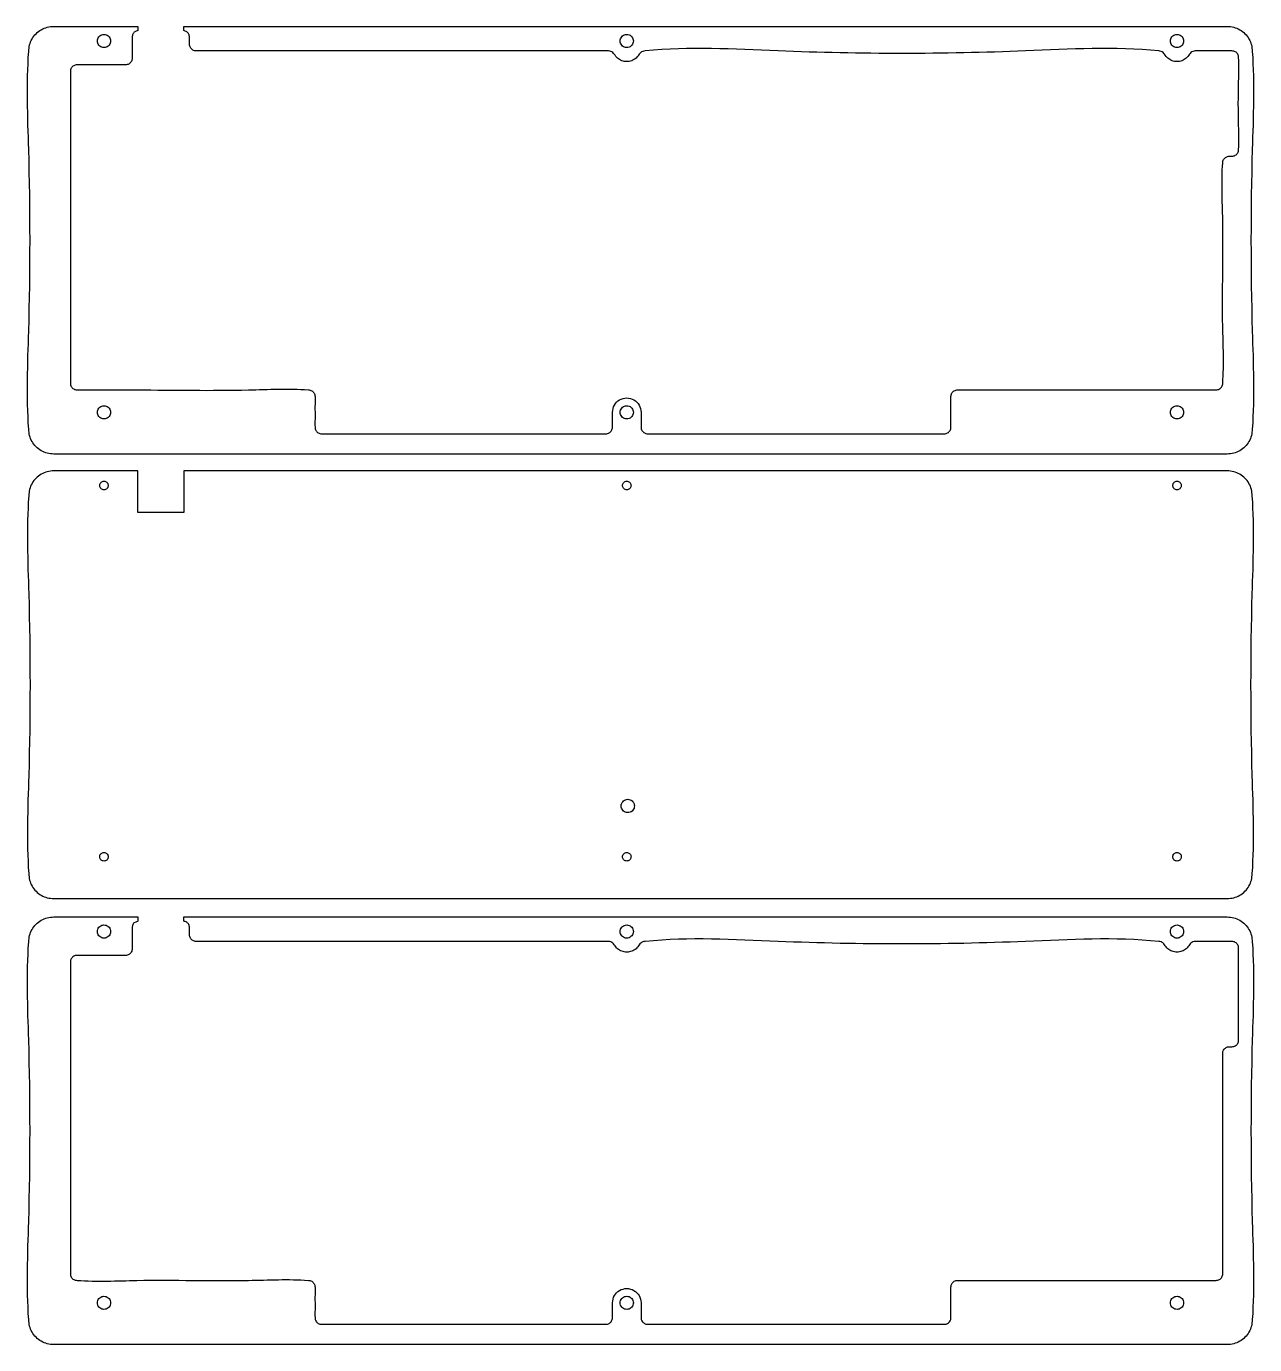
# Model space of a CAD drawing. Extents: x 55 to 349, y -95 to 434.
# Drawn here: x 55 to 348.8, y -95.5 to 219.8 of the extents above; entities that cross this region are included whole.
import ezdxf

# ---------------------------------------------------------------- set-up
doc = ezdxf.new("R2010")
doc.units = 0
doc.layers.get('0').update_dxf_attribs({"linetype": 'CONTINUOUS'})

msp = doc.modelspace()

# ---------------------------------------------------------------- linework, layer by layer
at = {"color": 7}
for points in [[(61.586836, 219.820979), (81.661836, 219.820979), (81.661836, 218.799791)], [(92.661836, 218.806692), (92.661836, 219.820979), (342.193836, 219.820979)], [(194.240223, 213.946979), (95.624336, 213.946979)], [(343.343336, 213.946979), (334.557334, 213.946979)], [(65.549836, 209.019479), (65.549836, 134.46173)], [(78.745336, 210.606979), (67.137336, 210.606979)], [(342.718336, 188.77423), (343.343336, 188.77423)], [(277.718336, 132.87423), (339.543336, 132.87423)], [(276.130836, 123.96173), (276.130836, 131.28673)], [(195.181436, 123.96173), (195.181436, 127.51123)], [(202.026236, 127.51123), (202.026236, 123.96173)], [(125.637336, 122.37423), (193.593936, 122.37423)], [(203.613736, 122.37423), (274.543336, 122.37423)], [(342.193836, 117.51123), (61.586836, 117.51123)], [(92.661836, 113.51123), (92.661836, 103.51123), (81.661836, 103.51123), (81.661836, 113.51123), (61.586836, 113.51123)], [(342.193836, 113.51123), (92.661836, 113.51123), (92.661836, 113.51123)], [(61.586836, 11.201482), (342.193836, 11.201482)], [(61.586836, 6.820979), (81.661836, 6.820979)], [(92.661836, 5.806692), (92.661836, 6.820979), (342.193836, 6.820979)], [(194.240223, 0.946979), (95.624336, 0.946979)], [(343.343336, 0.946979), (334.557334, 0.946979)], [(78.745336, -2.393021), (67.137336, -2.393021)], [(344.930836, -22.63827), (344.930836, -0.640521)], [(65.549836, -3.980521), (65.549836, -78.53827)], [(342.718336, -24.22577), (343.343336, -24.22577)], [(341.130836, -78.53827), (341.130836, -25.81327)], [(276.130836, -89.03827), (276.130836, -81.71327)], [(277.718336, -80.12577), (339.543336, -80.12577)], [(195.181436, -89.03827), (195.181436, -85.48877)], [(202.026236, -85.48877), (202.026236, -89.03827)], [(125.637336, -90.62577), (193.593936, -90.62577)], [(203.613736, -90.62577), (274.543336, -90.62577)], [(342.193836, -95.48877), (61.586836, -95.48877)]]:
    msp.add_lwpolyline(points, dxfattribs=at)
for points in [[(75.161836, 216.320979)], [(200.178836, 216.320979)], [(331.768836, 216.320979)], [(67.137336, 132.87423)], [(75.161836, 127.51123)], [(200.178836, 127.51123)], [(331.768836, 127.51123)], [(74.606836, 110.01123)], [(199.623836, 110.01123)], [(331.213836, 110.01123)], [(200.438336, 33.354481)], [(74.606836, 21.201482)], [(199.623836, 21.201482)], [(331.213836, 21.201482)], [(75.161836, 3.320979)], [(200.178836, 3.320979)], [(331.768836, 3.320979)], [(78.745336, -2.393021)], [(75.161836, -85.48877)], [(200.178836, -85.48877)], [(331.768836, -85.48877)]]:
    msp.add_lwpolyline(points, close=True, dxfattribs=at)
for points, knots in [([(61.586836, 117.51123), (61.061758, 117.551228), (60.015948, 117.630891), (58.552875, 118.260444), (57.293926, 119.218239), (56.335758, 120.477302), (55.707574, 121.940293), (55.00267, 130.814641), (55.997515, 153.591674), (55.997516, 183.740536), (55.00267, 206.517568), (55.707574, 215.391916), (56.335758, 216.854907), (57.293926, 218.11397), (58.552875, 219.071766), (60.015948, 219.701318), (61.061758, 219.780982), (61.586836, 219.820979)], [0, 0, 0, 0, 1.570649, 3.128301, 4.69895, 6.2696, 7.827251, 9.397901, 32.811539, 76.294011, 99.707649, 101.278299, 102.83595, 104.4066, 105.977249, 107.534901, 109.10555, 109.10555, 109.10555, 109.10555]), ([(75.161836, 216.320979), (75.143083, 216.505176), (75.105846, 216.870932), (74.815993, 217.354349), (74.391475, 217.713774), (73.865724, 217.904408), (73.307827, 217.904408), (72.78281, 217.713774), (72.355363, 217.354349), (72.076393, 216.870932), (71.979325, 216.320979), (72.076393, 215.771026), (72.355363, 215.287609), (72.78281, 214.928184), (73.307827, 214.73755), (73.865724, 214.73755), (74.391475, 214.928184), (74.815993, 215.287609), (75.105846, 215.771026), (75.143083, 216.136782), (75.161836, 216.320979)], [0, 0, 0, 0, 0.549762, 1.091652, 1.641413, 2.191175, 2.733065, 3.282827, 3.832589, 4.374479, 4.92424, 5.474002, 6.015892, 6.565654, 7.115415, 7.657305, 8.207067, 8.756829, 9.298719, 9.84848, 9.84848, 9.84848, 9.84848]), ([(81.661836, 218.799791), (81.421419, 218.724712), (80.946482, 218.576394), (80.4426, 217.974395), (80.277663, 217.044476), (80.372494, 215.554948), (80.303607, 213.873096), (80.364047, 212.492616), (80.299988, 211.778802), (80.134926, 211.391761), (79.881103, 211.058623), (79.548088, 210.805209), (79.160962, 210.638639), (78.884261, 210.617562), (78.745336, 210.606979)], [0, 0, 0, 0, 0.743973, 1.469699, 2.213672, 3.520079, 5.946265, 7.252672, 7.66824, 8.080368, 8.495936, 8.911503, 9.323632, 9.7392, 9.7392, 9.7392, 9.7392]), ([(95.624336, 213.946979), (95.485412, 213.957561), (95.208715, 213.978639), (94.82156, 214.14521), (94.488655, 214.398619), (94.234426, 214.731773), (94.070867, 215.118757), (94.027041, 215.543156), (94.043323, 216.100576), (94.02882, 216.667384), (94.054245, 217.339285), (93.918034, 217.989855), (93.399213, 218.597888), (92.90973, 218.736496), (92.661836, 218.806692)], [0, 0, 0, 0, 0.415568, 0.827696, 1.243264, 1.658832, 2.07096, 2.486528, 2.927009, 3.745046, 4.185528, 4.944934, 5.685028, 6.444434, 6.444434, 6.444434, 6.444434]), ([(200.178836, 216.320979), (200.160018, 216.50512), (200.122651, 216.870765), (199.832746, 217.353972), (199.408276, 217.713223), (198.88265, 217.903758), (198.324901, 217.903758), (197.800011, 217.713223), (197.372601, 217.353972), (197.093618, 216.870765), (196.996211, 216.320979), (197.093618, 215.771193), (197.372602, 215.287986), (197.800011, 214.928735), (198.324901, 214.7382), (198.88265, 214.7382), (199.408276, 214.928735), (199.832746, 215.287986), (200.122651, 215.771193), (200.160018, 216.136839), (200.178836, 216.320979)], [0, 0, 0, 0, 0.549619, 1.091371, 1.64099, 2.190608, 2.732361, 3.281979, 3.831598, 4.373351, 4.922969, 5.472588, 6.01434, 6.563959, 7.113577, 7.65533, 8.204948, 8.754567, 9.296319, 9.845938, 9.845938, 9.845938, 9.845938]), ([(331.768836, 216.320979), (331.750018, 216.50512), (331.712651, 216.870765), (331.422746, 217.353972), (330.998276, 217.713223), (330.47265, 217.903758), (329.914901, 217.903758), (329.390011, 217.713223), (328.962602, 217.353972), (328.683618, 216.870765), (328.586211, 216.320979), (328.683618, 215.771193), (328.962602, 215.287986), (329.390011, 214.928735), (329.914901, 214.7382), (330.47265, 214.7382), (330.998276, 214.928735), (331.422746, 215.287986), (331.712651, 215.771193), (331.750018, 216.136839), (331.768836, 216.320979)], [0, 0, 0, 0, 0.549618, 1.091371, 1.64099, 2.190608, 2.732361, 3.281979, 3.831598, 4.37335, 4.922969, 5.472587, 6.01434, 6.563958, 7.113577, 7.655329, 8.204948, 8.754566, 9.296319, 9.845937, 9.845937, 9.845937, 9.845937]), ([(342.193836, 219.820979), (342.718913, 219.780982), (343.764723, 219.701318), (345.227796, 219.071766), (346.486745, 218.11397), (347.444913, 216.854907), (348.073098, 215.391916), (348.778001, 206.517568), (347.783156, 183.740536), (347.783156, 153.591674), (348.778001, 130.814641), (348.073098, 121.940293), (347.444913, 120.477302), (346.486745, 119.218239), (345.227796, 118.260444), (343.764724, 117.630891), (342.718913, 117.551228), (342.193836, 117.51123)], [0, 0, 0, 0, 1.570649, 3.128301, 4.69895, 6.2696, 7.827251, 9.3979, 32.811539, 76.294011, 99.707649, 101.278298, 102.83595, 104.406599, 105.977249, 107.534901, 109.10555, 109.10555, 109.10555, 109.10555]), ([(334.557334, 213.946979), (334.370594, 213.927271), (333.999835, 213.888141), (333.499846, 213.595997), (333.048762, 212.963286), (332.473613, 212.149612), (331.395716, 211.544941), (330.193836, 211.324861), (328.991956, 211.544939), (327.914058, 212.14962), (327.33891, 212.963262), (326.887825, 213.596035), (326.387839, 213.887997), (315.38079, 215.063284), (284.8952, 213.138889), (243.902586, 213.138876), (213.416994, 215.063297), (202.409941, 213.887996), (201.909951, 213.596028), (201.458861, 212.963234), (200.883701, 212.149558), (199.805763, 211.544847), (198.603836, 211.324757), (197.401908, 211.544849), (196.32397, 212.14955), (195.74881, 212.963258), (195.297721, 213.59599), (194.797728, 213.88814), (194.426965, 213.92727), (194.240223, 213.946979)], [0, 0, 0, 0, 0.559257, 1.110367, 1.669624, 2.875294, 4.0634, 5.26907, 6.47474, 7.662845, 8.868516, 9.427773, 9.978882, 10.538139, 42.391481, 101.547687, 133.401028, 133.960291, 134.511407, 135.07067, 136.276388, 137.46454, 138.670259, 139.875977, 141.064129, 142.269847, 142.82911, 143.380226, 143.939489, 143.939489, 143.939489, 143.939489]), ([(343.343336, 188.77423), (343.482262, 188.784813), (343.758966, 188.805891), (344.146071, 188.97246), (344.479166, 189.225876), (344.732689, 189.559004), (344.898867, 189.946086), (345.07289, 192.1297), (344.831304, 197.688788), (344.831304, 205.032421), (345.07289, 210.591509), (344.898867, 212.775124), (344.732689, 213.162206), (344.479166, 213.495333), (344.146071, 213.74875), (343.758966, 213.915319), (343.482262, 213.936396), (343.343336, 213.946979)], [0, 0, 0, 0, 0.415568, 0.827696, 1.243264, 1.658832, 2.07096, 2.486528, 8.189648, 18.781156, 24.484276, 24.899844, 25.311973, 25.72754, 26.143108, 26.555237, 26.970804, 26.970804, 26.970804, 26.970804]), ([(67.137336, 210.606979), (66.998408, 210.596396), (66.721703, 210.575319), (66.334606, 210.40875), (66.001483, 210.155332), (65.748065, 209.822209), (65.581496, 209.435111), (65.560418, 209.158406), (65.549836, 209.019479)], [0, 0, 0, 0, 0.415568, 0.827696, 1.243264, 1.658832, 2.07096, 2.486528, 2.486528, 2.486528, 2.486528]), ([(339.543336, 132.87423), (339.682263, 132.884813), (339.958967, 132.905891), (340.346068, 133.07246), (340.679178, 133.325877), (340.932645, 133.659002), (341.099033, 134.046093), (341.476152, 138.892896), (340.770357, 152.022944), (341.491315, 169.625517), (340.78552, 182.755565), (341.162639, 187.602368), (341.329026, 187.989459), (341.582493, 188.322584), (341.915603, 188.576001), (342.302704, 188.74257), (342.579409, 188.763648), (342.718336, 188.77423)], [0, 0, 0, 0, 0.415568, 0.827696, 1.243264, 1.658832, 2.07096, 2.486528, 16.155972, 41.542083, 55.211528, 55.627096, 56.039224, 56.454792, 56.870359, 57.282488, 57.698056, 57.698056, 57.698056, 57.698056]), ([(65.549836, 134.46173), (65.560418, 134.322803), (65.581496, 134.046098), (65.748065, 133.659), (66.001483, 133.325877), (66.334606, 133.072459), (66.721703, 132.905891), (66.998408, 132.884813), (67.137336, 132.87423)], [0, 0, 0, 0, 0.415568, 0.827696, 1.243264, 1.658832, 2.07096, 2.486528, 2.486528, 2.486528, 2.486528]), ([(67.137336, 132.87423), (71.918031, 132.886755), (85.577161, 132.922542), (104.032769, 132.556755), (117.805881, 133.236439), (122.877969, 132.842438), (123.265081, 132.676036), (123.598126, 132.422576), (123.851841, 132.089454), (124.017305, 131.702395), (124.095841, 130.79047), (124.007462, 128.846683), (124.09221, 126.401777), (124.003831, 124.457992), (124.082366, 123.546065), (124.247831, 123.159009), (124.501546, 122.825875), (124.834589, 122.57246), (125.221708, 122.405891), (125.49841, 122.384813), (125.637336, 122.37423)], [0, 0, 0, 0, 14.343519, 40.981482, 55.325, 55.740568, 56.152696, 56.568264, 56.983832, 57.39596, 57.811528, 59.710602, 63.237454, 65.136528, 65.552096, 65.964224, 66.379792, 66.795359, 67.207488, 67.623056, 67.623056, 67.623056, 67.623056]), ([(276.130836, 131.28673), (276.141418, 131.425657), (276.162496, 131.702362), (276.329065, 132.08946), (276.582483, 132.422583), (276.915606, 132.676001), (277.302703, 132.84257), (277.579408, 132.863648), (277.718336, 132.87423)], [0, 0, 0, 0, 0.415568, 0.827696, 1.243264, 1.658832, 2.07096, 2.486528, 2.486528, 2.486528, 2.486528]), ([(195.181436, 127.51123), (195.275569, 128.114543), (195.461045, 129.303274), (196.822544, 130.61197), (198.603836, 131.096881), (200.385127, 130.61197), (201.746626, 129.303274), (201.932102, 128.114543), (202.026236, 127.51123)], [0, 0, 0, 0, 1.789433, 3.525792, 5.315225, 7.104658, 8.841017, 10.63045, 10.63045, 10.63045, 10.63045]), ([(75.161836, 127.51123), (75.143083, 127.695427), (75.105846, 128.061183), (74.815993, 128.5446), (74.391475, 128.904025), (73.865724, 129.094659), (73.307827, 129.094659), (72.78281, 128.904025), (72.355363, 128.5446), (72.076393, 128.061183), (71.979325, 127.51123), (72.076393, 126.961278), (72.355363, 126.477861), (72.78281, 126.118436), (73.307827, 125.927802), (73.865724, 125.927802), (74.391475, 126.118436), (74.815993, 126.477861), (75.105846, 126.961278), (75.143083, 127.327034), (75.161836, 127.51123)], [0, 0, 0, 0, 0.549762, 1.091652, 1.641413, 2.191175, 2.733065, 3.282827, 3.832589, 4.374479, 4.92424, 5.474002, 6.015892, 6.565654, 7.115415, 7.657305, 8.207067, 8.756829, 9.298719, 9.84848, 9.84848, 9.84848, 9.84848]), ([(200.178836, 127.51123), (200.160018, 127.695371), (200.122651, 128.061017), (199.832746, 128.544223), (199.408276, 128.903475), (198.88265, 129.09401), (198.324901, 129.09401), (197.800011, 128.903475), (197.372601, 128.544223), (197.093618, 128.061017), (196.996211, 127.51123), (197.093618, 126.961444), (197.372602, 126.478237), (197.800011, 126.118986), (198.324901, 125.928451), (198.88265, 125.928451), (199.408276, 126.118986), (199.832746, 126.478237), (200.122651, 126.961444), (200.160018, 127.32709), (200.178836, 127.51123)], [0, 0, 0, 0, 0.549619, 1.091371, 1.64099, 2.190608, 2.732361, 3.281979, 3.831598, 4.373351, 4.922969, 5.472588, 6.01434, 6.563959, 7.113577, 7.65533, 8.204948, 8.754567, 9.296319, 9.845938, 9.845938, 9.845938, 9.845938]), ([(331.768836, 127.51123), (331.750018, 127.695371), (331.712651, 128.061017), (331.422746, 128.544223), (330.998276, 128.903475), (330.47265, 129.094009), (329.914901, 129.094009), (329.390011, 128.903475), (328.962602, 128.544223), (328.683618, 128.061017), (328.586211, 127.51123), (328.683618, 126.961444), (328.962602, 126.478237), (329.390011, 126.118986), (329.914901, 125.928451), (330.47265, 125.928451), (330.998276, 126.118986), (331.422746, 126.478237), (331.712651, 126.961444), (331.750018, 127.32709), (331.768836, 127.51123)], [0, 0, 0, 0, 0.549618, 1.091371, 1.64099, 2.190608, 2.732361, 3.281979, 3.831598, 4.37335, 4.922969, 5.472587, 6.01434, 6.563958, 7.113577, 7.655329, 8.204948, 8.754566, 9.296319, 9.845937, 9.845937, 9.845937, 9.845937]), ([(193.593936, 122.37423), (193.732863, 122.384813), (194.009568, 122.405891), (194.396666, 122.572459), (194.729789, 122.825877), (194.983206, 123.159), (195.149775, 123.546098), (195.170853, 123.822803), (195.181436, 123.96173)], [0, 0, 0, 0, 0.415568, 0.827696, 1.243264, 1.658832, 2.07096, 2.486528, 2.486528, 2.486528, 2.486528]), ([(202.026236, 123.96173), (202.036818, 123.822803), (202.057896, 123.546098), (202.224465, 123.159), (202.477883, 122.825877), (202.811006, 122.572459), (203.198103, 122.405891), (203.474808, 122.384813), (203.613736, 122.37423)], [0, 0, 0, 0, 0.415568, 0.827696, 1.243264, 1.658832, 2.07096, 2.486528, 2.486528, 2.486528, 2.486528]), ([(274.543336, 122.37423), (274.682263, 122.384813), (274.958968, 122.405891), (275.346066, 122.572459), (275.679189, 122.825877), (275.932606, 123.159), (276.099175, 123.546098), (276.120253, 123.822803), (276.130836, 123.96173)], [0, 0, 0, 0, 0.415568, 0.827696, 1.243264, 1.658832, 2.07096, 2.486528, 2.486528, 2.486528, 2.486528]), ([(61.586836, 113.51123), (61.061758, 113.471233), (60.015948, 113.391569), (58.552875, 112.762017), (57.293926, 111.804221), (56.335758, 110.545159), (55.707574, 109.082167), (55.00267, 100.20782), (55.997516, 77.430787), (55.997515, 47.281925), (55.00267, 24.504892), (55.707574, 15.630545), (56.335758, 14.167553), (57.293926, 12.908491), (58.552875, 11.950695), (60.015948, 11.321143), (61.061758, 11.241479), (61.586836, 11.201482)], [0, 0, 0, 0, 1.570649, 3.128301, 4.69895, 6.2696, 7.827251, 9.3979, 32.811539, 76.294011, 99.707649, 101.278298, 102.83595, 104.406599, 105.977249, 107.5349, 109.10555, 109.10555, 109.10555, 109.10555]), ([(74.606836, 110.01123), (74.594649, 110.130483), (74.570449, 110.367282), (74.382701, 110.680216), (74.107806, 110.912874), (73.767401, 111.036268), (73.406192, 111.036268), (73.066264, 110.912874), (72.789465, 110.680216), (72.60879, 110.367282), (72.545707, 110.01123), (72.60879, 109.655178), (72.789465, 109.342245), (73.066264, 109.109587), (73.406192, 108.986192), (73.767401, 108.986192), (74.107807, 109.109587), (74.382701, 109.342245), (74.570449, 109.655178), (74.594649, 109.891977), (74.606836, 110.01123)], [0, 0, 0, 0, 0.355943, 0.706793, 1.062736, 1.418679, 1.769529, 2.125472, 2.481415, 2.832265, 3.188208, 3.544152, 3.895001, 4.250944, 4.606888, 4.957737, 5.31368, 5.669624, 6.020473, 6.376416, 6.376416, 6.376416, 6.376416]), ([(199.623836, 110.01123), (199.611649, 110.130483), (199.587449, 110.367282), (199.399701, 110.680216), (199.124806, 110.912874), (198.784401, 111.036268), (198.423192, 111.036268), (198.083263, 110.912874), (197.806465, 110.680216), (197.62579, 110.367282), (197.562707, 110.01123), (197.62579, 109.655178), (197.806465, 109.342245), (198.083263, 109.109587), (198.423192, 108.986192), (198.784401, 108.986192), (199.124806, 109.109587), (199.399701, 109.342245), (199.587449, 109.655178), (199.611649, 109.891977), (199.623836, 110.01123)], [0, 0, 0, 0, 0.355943, 0.706793, 1.062736, 1.418679, 1.769529, 2.125472, 2.481415, 2.832265, 3.188208, 3.544152, 3.895001, 4.250944, 4.606888, 4.957737, 5.31368, 5.669624, 6.020473, 6.376416, 6.376416, 6.376416, 6.376416]), ([(331.213836, 110.01123), (331.201649, 110.130483), (331.177449, 110.367282), (330.989701, 110.680216), (330.714807, 110.912874), (330.374401, 111.036268), (330.013192, 111.036268), (329.673264, 110.912874), (329.396465, 110.680216), (329.21579, 110.367282), (329.152707, 110.01123), (329.21579, 109.655178), (329.396465, 109.342245), (329.673264, 109.109587), (330.013192, 108.986192), (330.374401, 108.986192), (330.714807, 109.109587), (330.989701, 109.342245), (331.177449, 109.655178), (331.201649, 109.891977), (331.213836, 110.01123)], [0, 0, 0, 0, 0.355943, 0.706793, 1.062736, 1.418679, 1.769529, 2.125472, 2.481415, 2.832265, 3.188208, 3.544152, 3.895001, 4.250944, 4.606888, 4.957737, 5.31368, 5.669624, 6.020473, 6.376416, 6.376416, 6.376416, 6.376416]), ([(342.193836, 11.201482), (342.718913, 11.241479), (343.764724, 11.321143), (345.227796, 11.950695), (346.486745, 12.908491), (347.444913, 14.167553), (348.073098, 15.630544), (348.778001, 24.504892), (347.783156, 47.281925), (347.783156, 77.430787), (348.778001, 100.20782), (348.073098, 109.082167), (347.444913, 110.545159), (346.486745, 111.804221), (345.227796, 112.762017), (343.764723, 113.391569), (342.718913, 113.471233), (342.193836, 113.51123)], [0, 0, 0, 0, 1.570649, 3.128301, 4.69895, 6.2696, 7.827251, 9.397901, 32.811539, 76.294011, 99.707649, 101.278299, 102.83595, 104.4066, 105.977249, 107.534901, 109.10555, 109.10555, 109.10555, 109.10555]), ([(200.438336, 33.354481), (200.419368, 33.540083), (200.381705, 33.908631), (200.089499, 34.395673), (199.66166, 34.757775), (199.131863, 34.949822), (198.569687, 34.949822), (198.040632, 34.757775), (197.60983, 34.395673), (197.328632, 33.908631), (197.230452, 33.354481), (197.328632, 32.800332), (197.60983, 32.31329), (198.040632, 31.951188), (198.569687, 31.759141), (199.131863, 31.759141), (199.66166, 31.951188), (200.089499, 32.31329), (200.381705, 32.800332), (200.419368, 33.16888), (200.438336, 33.354481)], [0, 0, 0, 0, 0.553981, 1.100033, 1.654013, 2.207994, 2.754046, 3.308027, 3.862007, 4.408059, 4.96204, 5.51602, 6.062073, 6.616053, 7.170034, 7.716086, 8.270066, 8.824047, 9.370099, 9.92408, 9.92408, 9.92408, 9.92408]), ([(74.606836, 21.201482), (74.594649, 21.320735), (74.570449, 21.557534), (74.382701, 21.870467), (74.107806, 22.103125), (73.767401, 22.22652), (73.406192, 22.22652), (73.066264, 22.103125), (72.789465, 21.870467), (72.60879, 21.557534), (72.545707, 21.201482), (72.60879, 20.84543), (72.789465, 20.532496), (73.066264, 20.299838), (73.406192, 20.176444), (73.767401, 20.176444), (74.107807, 20.299838), (74.382701, 20.532496), (74.570449, 20.84543), (74.594649, 21.082229), (74.606836, 21.201482)], [0, 0, 0, 0, 0.355943, 0.706793, 1.062736, 1.418679, 1.769529, 2.125472, 2.481415, 2.832265, 3.188208, 3.544152, 3.895001, 4.250944, 4.606888, 4.957737, 5.31368, 5.669624, 6.020473, 6.376416, 6.376416, 6.376416, 6.376416]), ([(199.623836, 21.201482), (199.611649, 21.320735), (199.587449, 21.557534), (199.399701, 21.870467), (199.124806, 22.103125), (198.784401, 22.22652), (198.423192, 22.22652), (198.083263, 22.103125), (197.806465, 21.870467), (197.62579, 21.557534), (197.562707, 21.201482), (197.62579, 20.84543), (197.806465, 20.532496), (198.083263, 20.299838), (198.423192, 20.176444), (198.784401, 20.176444), (199.124806, 20.299838), (199.399701, 20.532496), (199.587449, 20.84543), (199.611649, 21.082229), (199.623836, 21.201482)], [0, 0, 0, 0, 0.355943, 0.706793, 1.062736, 1.418679, 1.769529, 2.125472, 2.481415, 2.832265, 3.188208, 3.544152, 3.895001, 4.250944, 4.606888, 4.957737, 5.31368, 5.669624, 6.020473, 6.376416, 6.376416, 6.376416, 6.376416]), ([(331.213836, 21.201482), (331.201649, 21.320735), (331.177449, 21.557534), (330.989701, 21.870467), (330.714807, 22.103125), (330.374401, 22.22652), (330.013192, 22.22652), (329.673264, 22.103125), (329.396465, 21.870467), (329.21579, 21.557534), (329.152707, 21.201482), (329.21579, 20.84543), (329.396465, 20.532496), (329.673264, 20.299838), (330.013192, 20.176444), (330.374401, 20.176444), (330.714807, 20.299838), (330.989701, 20.532496), (331.177449, 20.84543), (331.201649, 21.082229), (331.213836, 21.201482)], [0, 0, 0, 0, 0.355943, 0.706793, 1.062736, 1.418679, 1.769529, 2.125472, 2.481415, 2.832265, 3.188208, 3.544152, 3.895001, 4.250944, 4.606888, 4.957737, 5.31368, 5.669624, 6.020473, 6.376416, 6.376416, 6.376416, 6.376416]), ([(61.586836, -95.48877), (61.061758, -95.448772), (60.015948, -95.369109), (58.552875, -94.739556), (57.293926, -93.78176), (56.335758, -92.522698), (55.707574, -91.059707), (55.00267, -82.185359), (55.997515, -59.408326), (55.997516, -29.259464), (55.00267, -6.482432), (55.707574, 2.391916), (56.335758, 3.854907), (57.293926, 5.11397), (58.552875, 6.071766), (60.015948, 6.701318), (61.061758, 6.780982), (61.586836, 6.820979)], [0, 0, 0, 0, 1.570649, 3.128301, 4.69895, 6.2696, 7.827251, 9.397901, 32.811539, 76.294011, 99.707649, 101.278299, 102.83595, 104.4066, 105.977249, 107.534901, 109.10555, 109.10555, 109.10555, 109.10555]), ([(81.661836, 6.820979), (81.662652, 6.732141), (81.664984, 6.478318), (81.641143, 6.155069), (81.728131, 5.59237), (80.867397, 5.633273), (80.463743, 4.959188), (80.267107, 4.052068), (80.379371, 2.550002), (80.30238, 0.873978), (80.364114, -0.507432), (80.299979, -1.221191), (80.134929, -1.608241), (79.881102, -1.941377), (79.548088, -2.194791), (79.160962, -2.361361), (78.884261, -2.382438), (78.745336, -2.393021)], [0, 0, 0, 0, 0.264752, 0.756435, 1.021188, 1.76516, 2.490887, 3.234859, 4.541267, 6.967452, 8.27386, 8.689427, 9.101556, 9.517124, 9.932691, 10.34482, 10.760387, 10.760387, 10.760387, 10.760387]), ([(342.193836, 6.820979), (342.718913, 6.780982), (343.764723, 6.701318), (345.227796, 6.071766), (346.486745, 5.11397), (347.444913, 3.854907), (348.073098, 2.391916), (348.778001, -6.482432), (347.783156, -29.259464), (347.783156, -59.408326), (348.778001, -82.185359), (348.073098, -91.059707), (347.444913, -92.522698), (346.486745, -93.78176), (345.227796, -94.739556), (343.764724, -95.369109), (342.718913, -95.448772), (342.193836, -95.48877)], [0, 0, 0, 0, 1.570649, 3.128301, 4.69895, 6.2696, 7.827251, 9.3979, 32.811539, 76.294011, 99.707649, 101.278298, 102.83595, 104.406599, 105.977249, 107.534901, 109.10555, 109.10555, 109.10555, 109.10555]), ([(75.161836, 3.320979), (75.143083, 3.505176), (75.105846, 3.870932), (74.815993, 4.354349), (74.391475, 4.713774), (73.865724, 4.904408), (73.307827, 4.904408), (72.78281, 4.713774), (72.355363, 4.354349), (72.076393, 3.870932), (71.979325, 3.320979), (72.076393, 2.771026), (72.355363, 2.287609), (72.78281, 1.928184), (73.307827, 1.73755), (73.865724, 1.73755), (74.391475, 1.928184), (74.815993, 2.287609), (75.105846, 2.771026), (75.143083, 3.136782), (75.161836, 3.320979)], [0, 0, 0, 0, 0.549762, 1.091652, 1.641413, 2.191175, 2.733065, 3.282827, 3.832589, 4.374479, 4.92424, 5.474002, 6.015892, 6.565654, 7.115415, 7.657305, 8.207067, 8.756829, 9.298719, 9.84848, 9.84848, 9.84848, 9.84848]), ([(95.624336, 0.946979), (95.485412, 0.957561), (95.208715, 0.978639), (94.82156, 1.14521), (94.488655, 1.398619), (94.234426, 1.731773), (94.070867, 2.118757), (94.027041, 2.543156), (94.043323, 3.100576), (94.02882, 3.667384), (94.054245, 4.339285), (93.918034, 4.989855), (93.399213, 5.597887), (92.90973, 5.736496), (92.661836, 5.806692)], [0, 0, 0, 0, 0.415568, 0.827696, 1.243264, 1.658832, 2.07096, 2.486528, 2.927009, 3.745046, 4.185528, 4.944933, 5.685028, 6.444434, 6.444434, 6.444434, 6.444434]), ([(200.178836, 3.320979), (200.160018, 3.50512), (200.122651, 3.870765), (199.832746, 4.353972), (199.408276, 4.713223), (198.88265, 4.903758), (198.324901, 4.903758), (197.800011, 4.713223), (197.372601, 4.353972), (197.093618, 3.870765), (196.996211, 3.320979), (197.093618, 2.771193), (197.372602, 2.287986), (197.800011, 1.928735), (198.324901, 1.7382), (198.88265, 1.7382), (199.408276, 1.928735), (199.832746, 2.287986), (200.122651, 2.771193), (200.160018, 3.136839), (200.178836, 3.320979)], [0, 0, 0, 0, 0.549619, 1.091371, 1.64099, 2.190608, 2.732361, 3.281979, 3.831598, 4.373351, 4.922969, 5.472588, 6.01434, 6.563959, 7.113577, 7.65533, 8.204948, 8.754567, 9.296319, 9.845938, 9.845938, 9.845938, 9.845938]), ([(331.768836, 3.320979), (331.750018, 3.50512), (331.712651, 3.870765), (331.422746, 4.353972), (330.998276, 4.713223), (330.47265, 4.903758), (329.914901, 4.903758), (329.390011, 4.713223), (328.962602, 4.353972), (328.683618, 3.870765), (328.586211, 3.320979), (328.683618, 2.771193), (328.962602, 2.287986), (329.390011, 1.928735), (329.914901, 1.7382), (330.47265, 1.7382), (330.998276, 1.928735), (331.422746, 2.287986), (331.712651, 2.771193), (331.750018, 3.136839), (331.768836, 3.320979)], [0, 0, 0, 0, 0.549618, 1.091371, 1.64099, 2.190608, 2.732361, 3.281979, 3.831598, 4.37335, 4.922969, 5.472587, 6.01434, 6.563958, 7.113577, 7.655329, 8.204948, 8.754566, 9.296319, 9.845937, 9.845937, 9.845937, 9.845937]), ([(334.557334, 0.946979), (334.370594, 0.927271), (333.999835, 0.888141), (333.499846, 0.595997), (333.048762, -0.036714), (332.473613, -0.850388), (331.395716, -1.455059), (330.193836, -1.675139), (328.991956, -1.455061), (327.914058, -0.85038), (327.33891, -0.036738), (326.887825, 0.596035), (326.387839, 0.887997), (315.38079, 2.063284), (284.8952, 0.138889), (243.902586, 0.138876), (213.416994, 2.063297), (202.409941, 0.887996), (201.909951, 0.596028), (201.458861, -0.036766), (200.883701, -0.850442), (199.805763, -1.455153), (198.603836, -1.675243), (197.401908, -1.455151), (196.32397, -0.85045), (195.74881, -0.036742), (195.297721, 0.59599), (194.797728, 0.88814), (194.426965, 0.92727), (194.240223, 0.946979)], [0, 0, 0, 0, 0.559257, 1.110367, 1.669624, 2.875294, 4.0634, 5.26907, 6.47474, 7.662845, 8.868516, 9.427773, 9.978882, 10.538139, 42.391481, 101.547687, 133.401028, 133.960291, 134.511407, 135.07067, 136.276388, 137.46454, 138.670259, 139.875977, 141.064129, 142.269847, 142.82911, 143.380226, 143.939489, 143.939489, 143.939489, 143.939489]), ([(344.930836, -0.640521), (344.920253, -0.501594), (344.899175, -0.224889), (344.732606, 0.162209), (344.479189, 0.495332), (344.146066, 0.74875), (343.758968, 0.915319), (343.482263, 0.936396), (343.343336, 0.946979)], [0, 0, 0, 0, 0.415568, 0.827696, 1.243264, 1.658832, 2.07096, 2.486528, 2.486528, 2.486528, 2.486528]), ([(67.137336, -2.393021), (66.998408, -2.403604), (66.721703, -2.424681), (66.334606, -2.59125), (66.001483, -2.844668), (65.748065, -3.177791), (65.581496, -3.564889), (65.560418, -3.841594), (65.549836, -3.980521)], [0, 0, 0, 0, 0.415568, 0.827696, 1.243264, 1.658832, 2.07096, 2.486528, 2.486528, 2.486528, 2.486528]), ([(341.130836, -25.81327), (341.141418, -25.674342), (341.162496, -25.397637), (341.329065, -25.01054), (341.582483, -24.677417), (341.915606, -24.423999), (342.302704, -24.25743), (342.579408, -24.236352), (342.718336, -24.22577)], [0, 0, 0, 0, 0.415568, 0.827696, 1.243264, 1.658832, 2.07096, 2.486528, 2.486528, 2.486528, 2.486528]), ([(343.343336, -24.22577), (343.482263, -24.215187), (343.758968, -24.194109), (344.146066, -24.02754), (344.479189, -23.774123), (344.732606, -23.441), (344.899175, -23.053902), (344.920253, -22.777197), (344.930836, -22.63827)], [0, 0, 0, 0, 0.415568, 0.827696, 1.243264, 1.658832, 2.07096, 2.486528, 2.486528, 2.486528, 2.486528]), ([(65.549836, -78.53827), (65.560418, -78.677197), (65.581496, -78.953901), (65.748065, -79.341002), (66.001482, -79.674113), (66.334607, -79.927577), (66.721698, -80.093973), (71.793849, -80.488247), (85.564524, -79.746992), (104.035113, -80.504546), (117.805871, -79.763294), (122.877969, -80.157566), (123.265081, -80.323963), (123.598126, -80.577424), (123.851841, -80.910546), (124.017305, -81.297605), (124.095841, -82.20953), (124.007462, -84.153317), (124.09221, -86.598223), (124.003831, -88.542008), (124.082366, -89.453935), (124.247831, -89.840991), (124.501546, -90.174125), (124.834589, -90.42754), (125.221708, -90.594109), (125.49841, -90.615187), (125.637336, -90.62577)], [0, 0, 0, 0, 0.415568, 0.827696, 1.243264, 1.658832, 2.07096, 2.486528, 16.830046, 43.468009, 57.811528, 58.227096, 58.639224, 59.054792, 59.47036, 59.882488, 60.298056, 62.19713, 65.723982, 67.623056, 68.038623, 68.450752, 68.86632, 69.281887, 69.694016, 70.109584, 70.109584, 70.109584, 70.109584]), ([(339.543336, -80.12577), (339.682263, -80.115187), (339.958968, -80.094109), (340.346066, -79.927541), (340.679189, -79.674123), (340.932607, -79.341), (341.099175, -78.953902), (341.120253, -78.677197), (341.130836, -78.53827)], [0, 0, 0, 0, 0.415568, 0.827696, 1.243264, 1.658832, 2.07096, 2.486528, 2.486528, 2.486528, 2.486528]), ([(276.130836, -81.71327), (276.141418, -81.574342), (276.162496, -81.297638), (276.329065, -80.91054), (276.582483, -80.577417), (276.915606, -80.323999), (277.302703, -80.15743), (277.579408, -80.136352), (277.718336, -80.12577)], [0, 0, 0, 0, 0.415568, 0.827696, 1.243264, 1.658832, 2.07096, 2.486528, 2.486528, 2.486528, 2.486528]), ([(75.161836, -85.48877), (75.143083, -85.304573), (75.105846, -84.938817), (74.815993, -84.4554), (74.391475, -84.095975), (73.865724, -83.905341), (73.307827, -83.905341), (72.78281, -84.095975), (72.355363, -84.4554), (72.076393, -84.938817), (71.979325, -85.48877), (72.076393, -86.038722), (72.355363, -86.522139), (72.78281, -86.881564), (73.307827, -87.072198), (73.865724, -87.072198), (74.391475, -86.881564), (74.815993, -86.522139), (75.105846, -86.038722), (75.143083, -85.672966), (75.161836, -85.48877)], [0, 0, 0, 0, 0.549762, 1.091652, 1.641413, 2.191175, 2.733065, 3.282827, 3.832589, 4.374479, 4.92424, 5.474002, 6.015892, 6.565654, 7.115415, 7.657305, 8.207067, 8.756829, 9.298719, 9.84848, 9.84848, 9.84848, 9.84848]), ([(195.181436, -85.48877), (195.275569, -84.885457), (195.461045, -83.696726), (196.822544, -82.38803), (198.603836, -81.903119), (200.385127, -82.38803), (201.746626, -83.696726), (201.932102, -84.885457), (202.026236, -85.48877)], [0, 0, 0, 0, 1.789433, 3.525792, 5.315225, 7.104658, 8.841017, 10.63045, 10.63045, 10.63045, 10.63045]), ([(200.178836, -85.48877), (200.160018, -85.304629), (200.122651, -84.938983), (199.832746, -84.455777), (199.408276, -84.096525), (198.88265, -83.90599), (198.324901, -83.90599), (197.800011, -84.096525), (197.372601, -84.455777), (197.093618, -84.938983), (196.996211, -85.48877), (197.093618, -86.038556), (197.372602, -86.521763), (197.800011, -86.881014), (198.324901, -87.071549), (198.88265, -87.071549), (199.408276, -86.881014), (199.832746, -86.521763), (200.122651, -86.038556), (200.160018, -85.67291), (200.178836, -85.48877)], [0, 0, 0, 0, 0.549619, 1.091371, 1.64099, 2.190608, 2.732361, 3.281979, 3.831598, 4.373351, 4.922969, 5.472588, 6.01434, 6.563959, 7.113577, 7.65533, 8.204948, 8.754567, 9.296319, 9.845938, 9.845938, 9.845938, 9.845938]), ([(331.768836, -85.48877), (331.750018, -85.304629), (331.712651, -84.938983), (331.422746, -84.455777), (330.998276, -84.096525), (330.47265, -83.90599), (329.914901, -83.90599), (329.390011, -84.096525), (328.962602, -84.455777), (328.683618, -84.938983), (328.586211, -85.48877), (328.683618, -86.038556), (328.962602, -86.521763), (329.390011, -86.881014), (329.914901, -87.071549), (330.47265, -87.071549), (330.998276, -86.881014), (331.422746, -86.521763), (331.712651, -86.038556), (331.750018, -85.67291), (331.768836, -85.48877)], [0, 0, 0, 0, 0.549618, 1.091371, 1.64099, 2.190608, 2.732361, 3.281979, 3.831598, 4.37335, 4.922969, 5.472587, 6.01434, 6.563958, 7.113577, 7.655329, 8.204948, 8.754566, 9.296319, 9.845937, 9.845937, 9.845937, 9.845937]), ([(193.593936, -90.62577), (193.732863, -90.615187), (194.009568, -90.594109), (194.396666, -90.42754), (194.729789, -90.174123), (194.983206, -89.841), (195.149775, -89.453902), (195.170853, -89.177197), (195.181436, -89.03827)], [0, 0, 0, 0, 0.415568, 0.827696, 1.243264, 1.658832, 2.07096, 2.486528, 2.486528, 2.486528, 2.486528]), ([(202.026236, -89.03827), (202.036818, -89.177197), (202.057896, -89.453902), (202.224465, -89.841), (202.477883, -90.174123), (202.811006, -90.42754), (203.198103, -90.594109), (203.474808, -90.615187), (203.613736, -90.62577)], [0, 0, 0, 0, 0.415568, 0.827696, 1.243264, 1.658832, 2.07096, 2.486528, 2.486528, 2.486528, 2.486528]), ([(274.543336, -90.62577), (274.682263, -90.615187), (274.958968, -90.594109), (275.346066, -90.42754), (275.679189, -90.174123), (275.932606, -89.841), (276.099175, -89.453902), (276.120253, -89.177197), (276.130836, -89.03827)], [0, 0, 0, 0, 0.415568, 0.827696, 1.243264, 1.658832, 2.07096, 2.486528, 2.486528, 2.486528, 2.486528])]:
    msp.add_open_spline(points, degree=3, knots=knots, dxfattribs=at)

doc.saveas('drawing.dxf')
